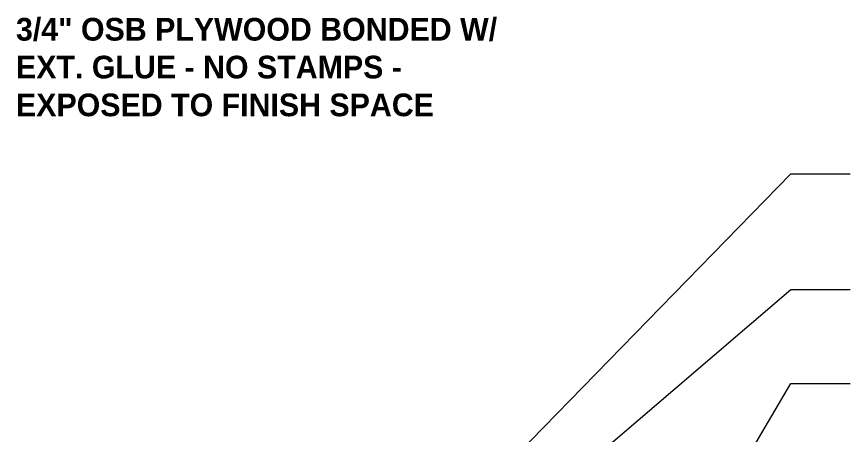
# Model space of a CAD drawing. Header units: inches. Extents: x -3547 to 1646, y 123 to 485.
# Drawn here: x -2861 to -2695.6, y 273 to 355.9 of the extents above; entities that cross this region are included whole.
import ezdxf

# ---------------------------------------------------------------- set-up
doc = ezdxf.new("R2010")
doc.units = ezdxf.units.IN
doc.header["$MEASUREMENT"] = 0
doc.layers.add('G-ANNO-TEXT', color=231, linetype='Continuous', lineweight=9)
doc.styles.add('Century Gothic_B', font='GOTHICB.TTF', dxfattribs={"height": 4.5})

msp = doc.modelspace()

# ---------------------------------------------------------------- linework, layer by layer
at = {"layer": 'G-ANNO-TEXT'}
for p, q in [((-2765.27, 265.41), (-2707.44, 324.66)), ((-2707.44, 324.66), (-2695.62, 324.66)), ((-2753.66, 262.25), (-2707.44, 301.72)), ((-2707.44, 301.72), (-2695.62, 301.72)), ((-2732.13, 241.14), (-2707.44, 283.14)), ((-2707.44, 283.14), (-2695.62, 283.14))]:
    msp.add_line(p, q, dxfattribs=at)

# ---------------------------------------------------------------- texts
at = {"layer": 'G-ANNO-TEXT', "char_height": 4.5, "attachment_point": 1, "style": 'Century Gothic_B'}
for s, insert, width in [('3/4" OSB PLYWOOD BONDED W/', (-2861.15, 355.61), 118.9275), ('EXT. GLUE - NO STAMPS -', (-2861.15, 348.11), 91.3545), ('EXPOSED TO FINISH SPACE', (-2861.15, 340.61), 97.4145)]:
    msp.add_mtext(s, dxfattribs=dict(at, insert=insert, width=width))

doc.saveas('drawing.dxf')
